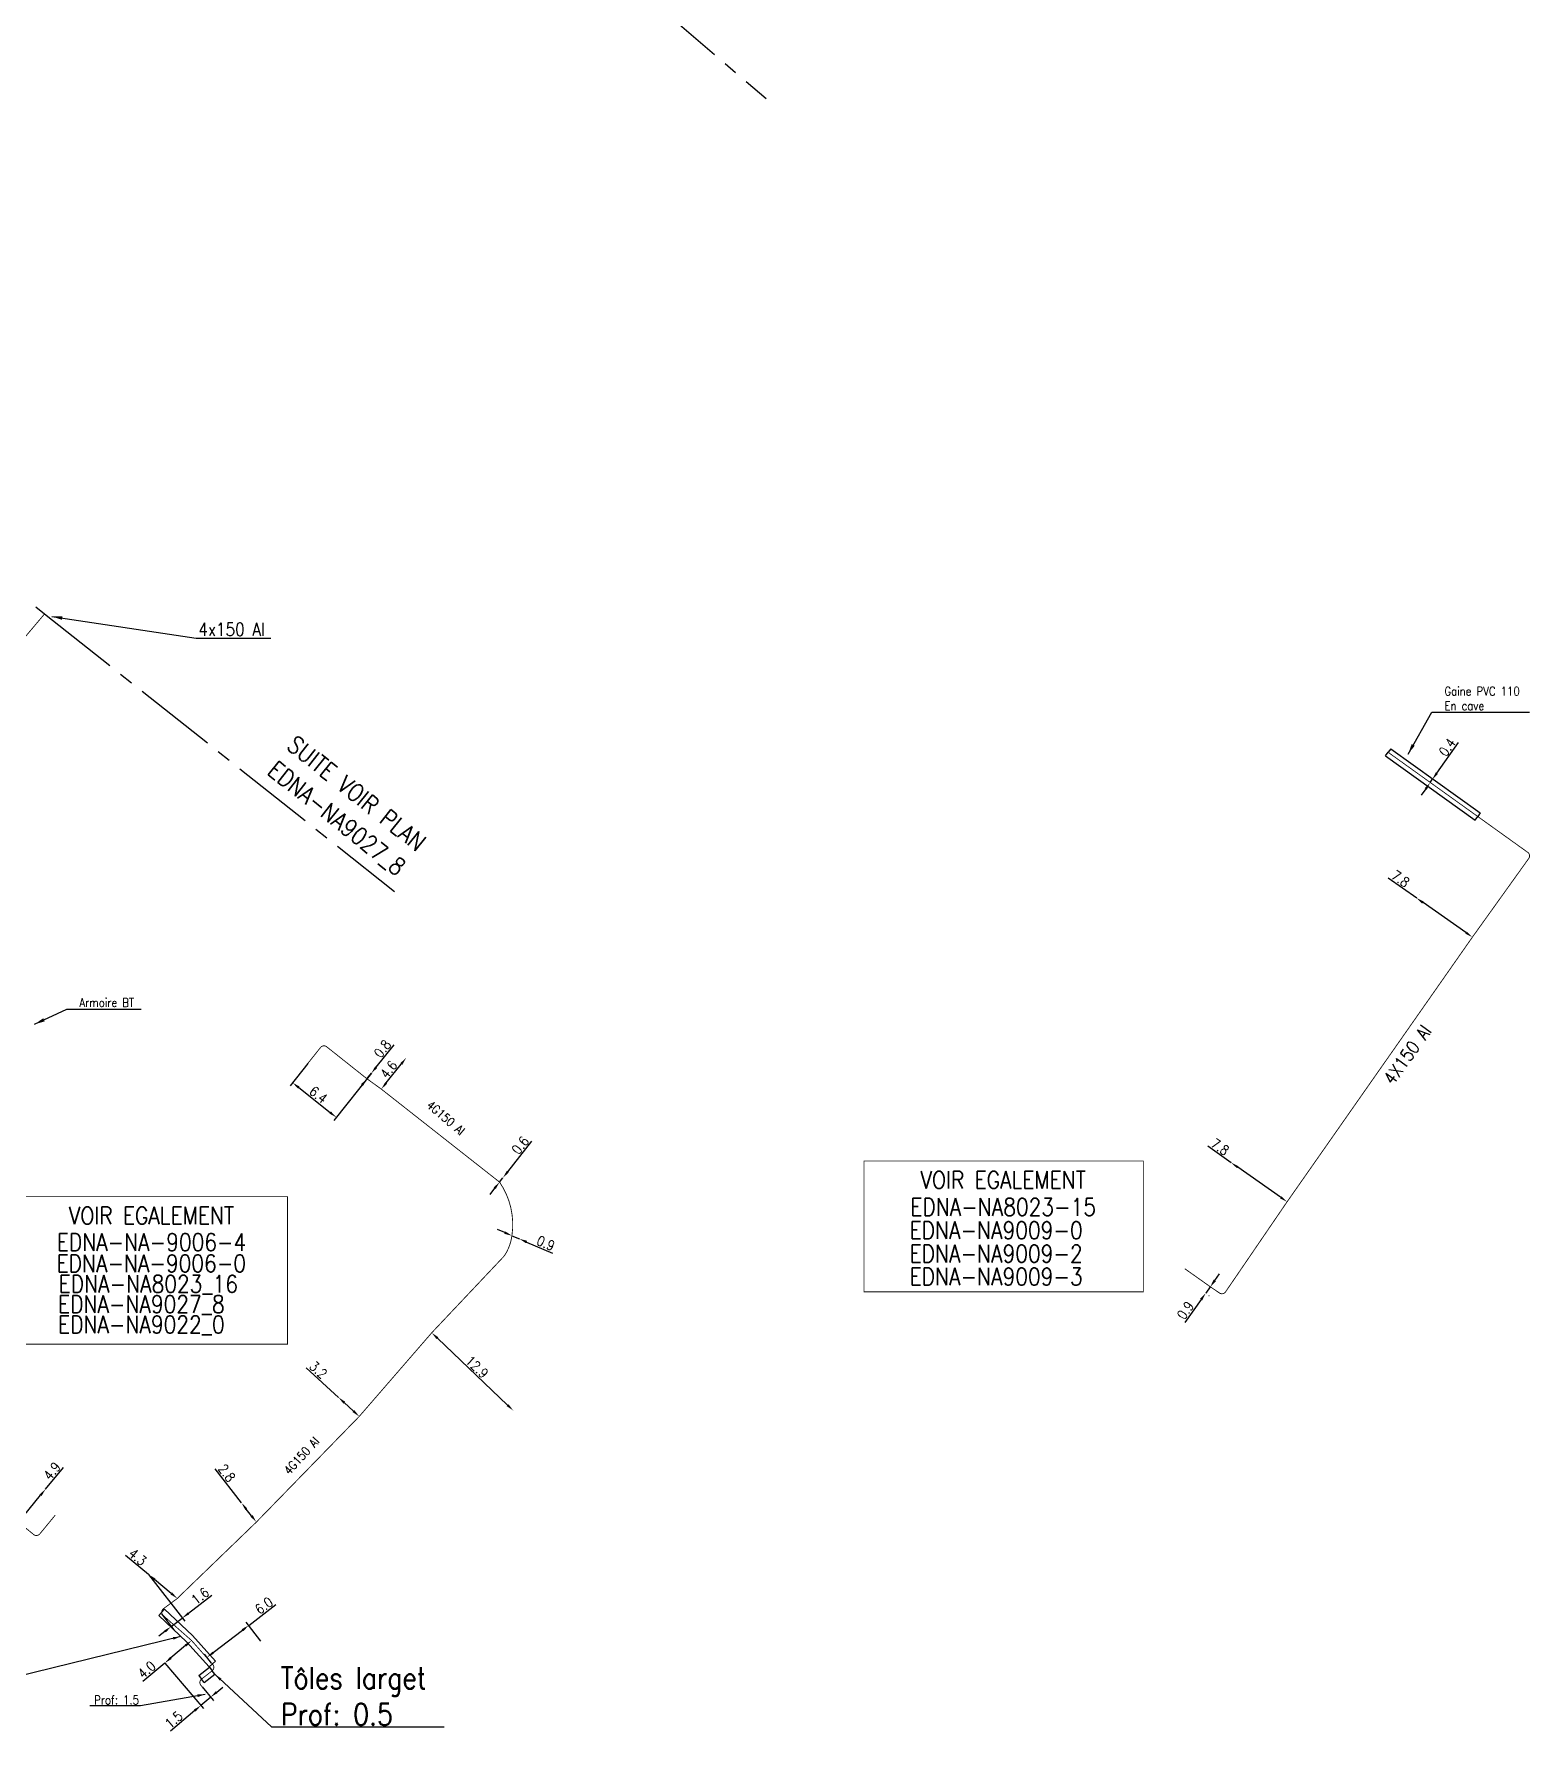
# Model space of a CAD drawing. Header units: millimetres. Extents: x 185001 to 186000, y 126997 to 128000.
# Drawn here: x 185755.8 to 185927.2, y 127600.3 to 127794.8 of the extents above; entities that cross this region are included whole.
import ezdxf
from ezdxf.enums import TextEntityAlignment as Align

# ---------------------------------------------------------------- set-up
doc = ezdxf.new("R2010")
doc.units = ezdxf.units.MM
doc.header["$PDMODE"] = 34
doc.linetypes.add('B_ST_Al', pattern=[2000, 1000, 1000])
doc.linetypes.add('CENTER2', pattern=[28.575, 19.05, -3.175, 3.175, -3.175])
doc.layers.get('Defpoints').update_dxf_attribs({"linetype": 'CONTINUOUS'})
for name, color, linetype in [('B_110', 1, 'CONTINUOUS'), ('B_400', 7, 'CONTINUOUS'), ('B_420', 7, 'CONTINUOUS'), ('B_930', 7, 'CONTINUOUS')]:
    doc.layers.add(name, color=color, linetype=linetype)
doc.styles.get("Standard").update_dxf_attribs({"font": 'romans.shx', "width": 0.85})
doc.dimstyles.get("Standard").update_dxf_attribs({"dimtxt": 1.5, "dimasz": 1.2, "dimexe": 0.625, "dimexo": 0.625, "dimgap": 0.25, "dimtad": 1, "dimdec": 1, "dimzin": 0, "dimdsep": 46, "dimtxsty": 'Standard', "dimcen": -0.5, "dimadec": 0, "dimazin": 0, "dimtfac": 1, "dimtdec": 1, "dimtmove": 0, "dimatfit": 3, "dimfxl": 0, "dimtolj": 1, "dimtzin": 0, "dimarcsym": 0})

# ---------------------------------------------------------------- blocks, each defined once
blk = doc.blocks.new('*D28')
at = {"layer": 'B_110', "color": 0, "linetype": 'Continuous', "lineweight": -2, "transparency": 16777216}
for p, q in [((185916.56, 127710.04), (185919.06, 127713.58)), ((185915.81, 127708.98), (185916.04, 127709.31)), ((185915.29, 127708.25), (185914.77, 127707.51))]:
    blk.add_line(p, q, dxfattribs=at)
at = {"layer": 'B_110', "color": 0, "linetype": 'Continuous', "transparency": 16777216}
for points in [[(185915.17, 127708.33), (185915.41, 127708.16), (185915.81, 127708.98)], [(185916.44, 127710.13), (185916.68, 127709.96), (185916.04, 127709.31)]]:
    blk.add_solid(points, dxfattribs=at)
at = {"layer": 'Defpoints', "color": 0, "linetype": 'Continuous', "transparency": 16777216}
for p in [(185915.81, 127708.98), (185916.04, 127709.31), (185916.04, 127709.31)]:
    blk.add_point(p, dxfattribs=at)
at = {"layer": 'B_110', "color": 0, "linetype": 'Continuous', "transparency": 16777216, "insert": (185917.75, 127713.02), "char_height": 1.125, "attachment_point": 5, "rotation": 54.7338}
blk.add_mtext('\\A1;0.4', dxfattribs=at)
blk = doc.blocks.new('*D29')
at = {"layer": 'B_110', "color": 0, "linetype": 'Continuous', "lineweight": -2, "transparency": 16777216}
for p, q in [((185914.25, 127695.73), (185910.99, 127698.01)), ((185914.52, 127696.12), (185914.52, 127696.12)), ((185919.9, 127691.77), (185914.98, 127695.22)), ((185920.91, 127691.64), (185920.91, 127691.64))]:
    blk.add_line(p, q, dxfattribs=at)
at = {"layer": 'B_110', "color": 0, "linetype": 'Continuous', "transparency": 16777216}
for points in [[(185915.07, 127695.34), (185914.9, 127695.09), (185914.25, 127695.73)], [(185919.99, 127691.9), (185919.81, 127691.65), (185920.64, 127691.26)]]:
    blk.add_solid(points, dxfattribs=at)
at = {"layer": 'Defpoints', "color": 0, "linetype": 'Continuous', "transparency": 16777216}
for p in [(185914.25, 127695.73), (185914.25, 127695.73), (185920.64, 127691.26)]:
    blk.add_point(p, dxfattribs=at)
at = {"layer": 'B_110', "color": 0, "linetype": 'Continuous', "transparency": 16777216, "insert": (185912.4, 127697.94), "char_height": 1.125, "attachment_point": 5, "rotation": 325.0028}
blk.add_mtext('\\A1;7.8', dxfattribs=at)
blk = doc.blocks.new('*D30')
at = {"layer": 'B_110', "color": 0, "linetype": 'Continuous', "lineweight": -2, "transparency": 16777216}
for p, q in [((185893.01, 127665.4), (185890.32, 127667.28)), ((185898.66, 127661.44), (185893.75, 127664.88))]:
    blk.add_line(p, q, dxfattribs=at)
at = {"layer": 'B_110', "color": 0, "linetype": 'Continuous', "transparency": 16777216}
for points in [[(185893.83, 127665), (185893.66, 127664.76), (185893.01, 127665.4)], [(185898.75, 127661.56), (185898.58, 127661.32), (185899.4, 127660.92)]]:
    blk.add_solid(points, dxfattribs=at)
at = {"layer": 'Defpoints', "color": 0, "linetype": 'Continuous', "transparency": 16777216}
for p in [(185893.01, 127665.4), (185893.01, 127665.4), (185899.4, 127660.92)]:
    blk.add_point(p, dxfattribs=at)
at = {"layer": 'B_110', "color": 0, "linetype": 'Continuous', "transparency": 16777216, "insert": (185891.73, 127667.21), "char_height": 1.125, "attachment_point": 5, "rotation": 325.0028}
blk.add_mtext('\\A1;7.8', dxfattribs=at)
blk = doc.blocks.new('*D31')
at = {"layer": 'B_110', "color": 0, "linetype": 'Continuous', "lineweight": -2, "transparency": 16777216}
for p, q in [((185891.12, 127651.92), (185891.64, 127652.65)), ((185890.6, 127651.19), (185890.08, 127650.45)), ((185890.45, 127650.19), (185890.46, 127650.18)), ((185890.97, 127650.92), (185890.98, 127650.91)), ((185889.55, 127649.72), (185887.68, 127647.08))]:
    blk.add_line(p, q, dxfattribs=at)
at = {"layer": 'B_110', "color": 0, "linetype": 'Continuous', "transparency": 16777216}
for points in [[(185889.43, 127649.8), (185889.68, 127649.63), (185890.08, 127650.45)], [(185890.99, 127652.01), (185891.24, 127651.83), (185890.6, 127651.19)]]:
    blk.add_solid(points, dxfattribs=at)
at = {"layer": 'Defpoints', "color": 0, "linetype": 'Continuous', "transparency": 16777216}
for p in [(185890.07, 127650.46), (185890.08, 127650.45), (185890.59, 127651.19)]:
    blk.add_point(p, dxfattribs=at)
at = {"layer": 'B_110', "color": 0, "linetype": 'Continuous', "transparency": 16777216, "insert": (185887.75, 127648.47), "char_height": 1.125, "attachment_point": 5, "rotation": 54.6465}
blk.add_mtext('\\A1;0.9', dxfattribs=at)
blk = doc.blocks.new('*D32')
at = {"layer": 'B_110', "color": 0, "linetype": 'Continuous', "lineweight": -2, "transparency": 16777216}
for p, q in [((185770.8, 127608.06), (185775.21, 127602.83)), ((185776.05, 127604.15), (185774.91, 127603.19)), ((185775.07, 127605.32), (185776.35, 127603.79)), ((185776.74, 127604.73), (185777.43, 127605.31)), ((185774.22, 127602.61), (185771.44, 127600.26))]:
    blk.add_line(p, q, dxfattribs=at)
at = {"layer": 'B_110', "color": 0, "linetype": 'Continuous', "transparency": 16777216}
for points in [[(185776.64, 127604.84), (185776.83, 127604.61), (185776.05, 127604.15)], [(185774.12, 127602.72), (185774.32, 127602.49), (185774.91, 127603.19)]]:
    blk.add_solid(points, dxfattribs=at)
at = {"layer": 'Defpoints', "color": 0, "linetype": 'Continuous', "transparency": 16777216}
for p in [(185770.8, 127608.06), (185775.07, 127605.32), (185774.91, 127603.19)]:
    blk.add_point(p, dxfattribs=at)
at = {"layer": 'B_110', "color": 0, "linetype": 'Continuous', "transparency": 16777216, "insert": (185771.81, 127601.56), "char_height": 1.125, "attachment_point": 5, "rotation": 40.1048}
blk.add_mtext('\\A1;1.5', dxfattribs=at)
blk = doc.blocks.new('*D33')
at = {"layer": 'B_110', "color": 0, "linetype": 'Continuous', "lineweight": -2, "transparency": 16777216}
for p, q in [((185780.41, 127612.37), (185783.53, 127614.76)), ((185776.35, 127609.26), (185779.7, 127611.83)), ((185781.79, 127610.57), (185780.13, 127612.75)), ((185776.14, 127608.06), (185775.35, 127609.09))]:
    blk.add_line(p, q, dxfattribs=at)
at = {"layer": 'B_110', "color": 0, "linetype": 'Continuous', "transparency": 16777216}
for points in [[(185779.61, 127611.95), (185779.79, 127611.71), (185780.41, 127612.37)], [(185776.26, 127609.38), (185776.44, 127609.15), (185775.64, 127608.72)]]:
    blk.add_solid(points, dxfattribs=at)
at = {"layer": 'Defpoints', "color": 0, "linetype": 'Continuous', "transparency": 16777216}
for p in [(185780.41, 127612.37), (185781.79, 127610.57), (185776.14, 127608.06)]:
    blk.add_point(p, dxfattribs=at)
at = {"layer": 'B_110', "color": 0, "linetype": 'Continuous', "transparency": 16777216, "insert": (185782.15, 127614.64), "char_height": 1.125, "attachment_point": 5, "rotation": 37.4289}
blk.add_mtext('\\A1;6.0', dxfattribs=at)
blk = doc.blocks.new('*D34')
at = {"layer": 'B_110', "color": 0, "linetype": 'Continuous', "lineweight": -2, "transparency": 16777216}
for p, q in [((185768.94, 127618.2), (185773.07, 127612.84)), ((185773.5, 127613.76), (185776.19, 127615.83)), ((185770.41, 127613.68), (185771.81, 127611.86)), ((185771.52, 127612.23), (185772.79, 127613.21)), ((185770.81, 127611.68), (185770.1, 127611.13))]:
    blk.add_line(p, q, dxfattribs=at)
at = {"layer": 'B_110', "color": 0, "linetype": 'Continuous', "transparency": 16777216}
for points in [[(185773.41, 127613.87), (185773.59, 127613.64), (185772.79, 127613.21)], [(185770.72, 127611.8), (185770.9, 127611.57), (185771.52, 127612.23)]]:
    blk.add_solid(points, dxfattribs=at)
at = {"layer": 'Defpoints', "color": 0, "linetype": 'Continuous', "transparency": 16777216}
for p in [(185768.94, 127618.2), (185770.41, 127613.68), (185772.79, 127613.21)]:
    blk.add_point(p, dxfattribs=at)
at = {"layer": 'B_110', "color": 0, "linetype": 'Continuous', "transparency": 16777216, "insert": (185774.84, 127615.74), "char_height": 1.125, "attachment_point": 5, "rotation": 37.6235}
blk.add_mtext('\\A1;1.6', dxfattribs=at)
blk = doc.blocks.new('*D35')
at = {"layer": 'B_110', "color": 0, "linetype": 'Continuous', "lineweight": -2, "transparency": 16777216}
for p, q in [((185768.94, 127618.2), (185766.29, 127620.4)), ((185771.54, 127616.04), (185769.63, 127617.63))]:
    blk.add_line(p, q, dxfattribs=at)
at = {"layer": 'B_110', "color": 0, "linetype": 'Continuous', "transparency": 16777216}
for points in [[(185769.72, 127617.74), (185769.53, 127617.51), (185768.94, 127618.2)], [(185771.63, 127616.15), (185771.44, 127615.92), (185772.23, 127615.46)]]:
    blk.add_solid(points, dxfattribs=at)
at = {"layer": 'Defpoints', "color": 0, "linetype": 'Continuous', "transparency": 16777216}
for p in [(185768.94, 127618.2), (185768.94, 127618.2), (185772.23, 127615.46)]:
    blk.add_point(p, dxfattribs=at)
at = {"layer": 'B_110', "color": 0, "linetype": 'Continuous', "transparency": 16777216, "insert": (185767.69, 127620.21), "char_height": 1.125, "attachment_point": 5, "rotation": 320.2617}
blk.add_mtext('\\A1;4.3', dxfattribs=at)
blk = doc.blocks.new('*D36')
at = {"layer": 'B_110', "color": 0, "linetype": 'Continuous', "lineweight": -2, "transparency": 16777216}
for p, q in [((185779.58, 127626.41), (185776.57, 127630.32)), ((185780.73, 127624.93), (185780.13, 127625.7))]:
    blk.add_line(p, q, dxfattribs=at)
at = {"layer": 'B_110', "color": 0, "linetype": 'Continuous', "transparency": 16777216}
for points in [[(185780.25, 127625.79), (185780.02, 127625.6), (185779.58, 127626.41)], [(185780.85, 127625.02), (185780.61, 127624.84), (185781.28, 127624.21)]]:
    blk.add_solid(points, dxfattribs=at)
at = {"layer": 'Defpoints', "color": 0, "linetype": 'Continuous', "transparency": 16777216}
for p in [(185779.58, 127626.41), (185779.58, 127626.41), (185781.28, 127624.21)]:
    blk.add_point(p, dxfattribs=at)
at = {"layer": 'B_110', "color": 0, "linetype": 'Continuous', "transparency": 16777216, "insert": (185777.89, 127629.84), "char_height": 1.125, "attachment_point": 5, "rotation": 307.6235}
blk.add_mtext('\\A1;2.8', dxfattribs=at)
blk = doc.blocks.new('*D37')
at = {"layer": 'B_110', "color": 0, "linetype": 'Continuous', "lineweight": -2, "transparency": 16777216}
for p, q in [((185790.69, 127638.51), (185787, 127641.9)), ((185792.41, 127636.93), (185791.36, 127637.9))]:
    blk.add_line(p, q, dxfattribs=at)
at = {"layer": 'B_110', "color": 0, "linetype": 'Continuous', "transparency": 16777216}
for points in [[(185791.46, 127638.01), (185791.26, 127637.79), (185790.69, 127638.51)], [(185792.51, 127637.04), (185792.31, 127636.82), (185793.08, 127636.32)]]:
    blk.add_solid(points, dxfattribs=at)
at = {"layer": 'Defpoints', "color": 0, "linetype": 'Continuous', "transparency": 16777216}
for p in [(185790.69, 127638.51), (185790.69, 127638.51), (185793.08, 127636.32)]:
    blk.add_point(p, dxfattribs=at)
at = {"layer": 'B_110', "color": 0, "linetype": 'Continuous', "transparency": 16777216, "insert": (185788.39, 127641.65), "char_height": 1.125, "attachment_point": 5, "rotation": 317.441}
blk.add_mtext('\\A1;3.2', dxfattribs=at)
blk = doc.blocks.new('*D38')
at = {"layer": 'B_110', "color": 0, "linetype": 'Continuous', "lineweight": -2, "transparency": 16777216}
blk.add_line((185802.04, 127645.29), (185810.08, 127637.61), dxfattribs=at)
at = {"layer": 'B_110', "color": 0, "linetype": 'Continuous', "transparency": 16777216}
for points in [[(185802.14, 127645.4), (185801.93, 127645.18), (185801.38, 127645.91)], [(185810.18, 127637.72), (185809.97, 127637.5), (185810.73, 127636.99)]]:
    blk.add_solid(points, dxfattribs=at)
at = {"layer": 'Defpoints', "color": 0, "linetype": 'Continuous', "transparency": 16777216}
for p in [(185801.38, 127645.91), (185810.73, 127636.99), (185810.73, 127636.99)]:
    blk.add_point(p, dxfattribs=at)
at = {"layer": 'B_110', "color": 0, "linetype": 'Continuous', "transparency": 16777216, "insert": (185806.57, 127641.99), "char_height": 1.125, "attachment_point": 5, "rotation": 316.3186}
blk.add_mtext('\\A1;12.9', dxfattribs=at)
blk = doc.blocks.new('*D39')
at = {"layer": 'B_110', "color": 0, "linetype": 'Continuous', "lineweight": -2, "transparency": 16777216}
for p, q in [((185809.75, 127657.39), (185808.92, 127657.75)), ((185810.57, 127657.04), (185811.43, 127656.67)), ((185812.25, 127656.31), (185815.22, 127655.03))]:
    blk.add_line(p, q, dxfattribs=at)
at = {"layer": 'B_110', "color": 0, "linetype": 'Continuous', "transparency": 16777216}
for points in [[(185809.81, 127657.53), (185809.69, 127657.25), (185810.57, 127657.04)], [(185812.31, 127656.45), (185812.19, 127656.17), (185811.43, 127656.67)]]:
    blk.add_solid(points, dxfattribs=at)
at = {"layer": 'Defpoints', "color": 0, "linetype": 'Continuous', "transparency": 16777216}
for p in [(185810.57, 127657.04), (185811.43, 127656.67), (185811.43, 127656.67)]:
    blk.add_point(p, dxfattribs=at)
at = {"layer": 'B_110', "color": 0, "linetype": 'Continuous', "transparency": 16777216, "insert": (185814.45, 127656.18), "char_height": 1.125, "attachment_point": 5, "rotation": 336.6972}
blk.add_mtext('\\A1;0.9', dxfattribs=at)
blk = doc.blocks.new('*D40')
at = {"layer": 'B_110', "color": 0, "linetype": 'Continuous', "lineweight": -2, "transparency": 16777216}
for p, q in [((185810.1, 127664.37), (185812.86, 127667.86)), ((185808.59, 127662.47), (185808.03, 127661.77)), ((185809.15, 127663.18), (185809.54, 127663.67))]:
    blk.add_line(p, q, dxfattribs=at)
at = {"layer": 'B_110', "color": 0, "linetype": 'Continuous', "transparency": 16777216}
for points in [[(185809.98, 127664.47), (185810.21, 127664.28), (185809.54, 127663.67)], [(185808.47, 127662.56), (185808.71, 127662.38), (185809.15, 127663.18)]]:
    blk.add_solid(points, dxfattribs=at)
at = {"layer": 'Defpoints', "color": 0, "linetype": 'Continuous', "transparency": 16777216}
for p in [(185809.15, 127663.18), (185809.54, 127663.67), (185809.54, 127663.67)]:
    blk.add_point(p, dxfattribs=at)
at = {"layer": 'B_110', "color": 0, "linetype": 'Continuous', "transparency": 16777216, "insert": (185811.53, 127667.39), "char_height": 1.125, "attachment_point": 5, "rotation": 51.5745}
blk.add_mtext('\\A1;0.6', dxfattribs=at)
blk = doc.blocks.new('*D41')
at = {"layer": 'B_110', "color": 0, "linetype": 'Continuous', "lineweight": -2, "transparency": 16777216}
blk.add_line((185796.16, 127674.54), (185797.88, 127676.7), dxfattribs=at)
at = {"layer": 'B_110', "color": 0, "linetype": 'Continuous', "transparency": 16777216}
for points in [[(185797.77, 127676.8), (185798, 127676.61), (185798.44, 127677.41)], [(185796.05, 127674.63), (185796.28, 127674.45), (185795.6, 127673.84)]]:
    blk.add_solid(points, dxfattribs=at)
at = {"layer": 'Defpoints', "color": 0, "linetype": 'Continuous', "transparency": 16777216}
for p in [(185798.44, 127677.41), (185798.44, 127677.41), (185795.6, 127673.84)]:
    blk.add_point(p, dxfattribs=at)
at = {"layer": 'B_110', "color": 0, "linetype": 'Continuous', "transparency": 16777216, "insert": (185796.44, 127676.09), "char_height": 1.125, "attachment_point": 5, "rotation": 51.53}
blk.add_mtext('\\A1;4.6', dxfattribs=at)
blk = doc.blocks.new('*D42')
at = {"layer": 'B_110', "color": 0, "linetype": 'Continuous', "lineweight": -2, "transparency": 16777216}
for p, q in [((185773.17, 127610.06), (185771.49, 127608.64)), ((185770.8, 127608.06), (185768.29, 127605.95))]:
    blk.add_line(p, q, dxfattribs=at)
at = {"layer": 'B_110', "color": 0, "linetype": 'Continuous', "transparency": 16777216}
for points in [[(185773.08, 127610.18), (185773.27, 127609.95), (185773.86, 127610.64)], [(185771.39, 127608.76), (185771.59, 127608.53), (185770.8, 127608.06)]]:
    blk.add_solid(points, dxfattribs=at)
at = {"layer": 'Defpoints', "color": 0, "linetype": 'Continuous', "transparency": 16777216}
for p in [(185773.86, 127610.64), (185770.8, 127608.06), (185770.8, 127608.06)]:
    blk.add_point(p, dxfattribs=at)
at = {"layer": 'B_110', "color": 0, "linetype": 'Continuous', "transparency": 16777216, "insert": (185768.72, 127607.29), "char_height": 1.125, "attachment_point": 5, "rotation": 40.1048}
blk.add_mtext('\\A1;4.0', dxfattribs=at)
blk = doc.blocks.new('*D43')
at = {"layer": 'B_110', "color": 0, "linetype": 'Continuous', "lineweight": -2, "transparency": 16777216}
for p, q in [((185795.02, 127676.35), (185797.06, 127678.92)), ((185793.96, 127675.02), (185794.46, 127675.65)), ((185794.09, 127675.94), (185794.09, 127675.94)), ((185793.4, 127674.32), (185792.84, 127673.61)), ((185793.6, 127675.31), (185793.6, 127675.31))]:
    blk.add_line(p, q, dxfattribs=at)
at = {"layer": 'B_110', "color": 0, "linetype": 'Continuous', "transparency": 16777216}
for points in [[(185794.9, 127676.45), (185795.14, 127676.26), (185794.46, 127675.65)], [(185793.28, 127674.41), (185793.52, 127674.22), (185793.96, 127675.02)]]:
    blk.add_solid(points, dxfattribs=at)
at = {"layer": 'Defpoints', "color": 0, "linetype": 'Continuous', "transparency": 16777216}
for p in [(185794.46, 127675.65), (185794.46, 127675.65), (185793.96, 127675.02)]:
    blk.add_point(p, dxfattribs=at)
at = {"layer": 'B_110', "color": 0, "linetype": 'Continuous', "transparency": 16777216, "insert": (185795.73, 127678.46), "char_height": 1.125, "attachment_point": 5, "rotation": 51.53}
blk.add_mtext('\\A1;0.8', dxfattribs=at)
blk = doc.blocks.new('*D44')
at = {"layer": 'B_110', "color": 0, "linetype": 'Continuous', "lineweight": -2, "transparency": 16777216}
for p, q in [((185787.18, 127676.78), (185785.14, 127674.21)), ((185794.46, 127675.65), (185790.15, 127670.23)), ((185786.14, 127674.02), (185789.74, 127671.16))]:
    blk.add_line(p, q, dxfattribs=at)
at = {"layer": 'B_110', "color": 0, "linetype": 'Continuous', "transparency": 16777216}
for points in [[(185786.23, 127674.13), (185786.05, 127673.9), (185785.43, 127674.58)], [(185789.83, 127671.27), (185789.65, 127671.04), (185790.45, 127670.6)]]:
    blk.add_solid(points, dxfattribs=at)
at = {"layer": 'Defpoints', "color": 0, "linetype": 'Continuous', "transparency": 16777216}
for p in [(185787.18, 127676.78), (185794.46, 127675.65), (185790.45, 127670.6)]:
    blk.add_point(p, dxfattribs=at)
at = {"layer": 'B_110', "color": 0, "linetype": 'Continuous', "transparency": 16777216, "insert": (185788.39, 127673.19), "char_height": 1.125, "attachment_point": 5, "rotation": 321.53}
blk.add_mtext('\\A1;6.4', dxfattribs=at)
blk = doc.blocks.new('*D359')
at = {"layer": 'B_110', "color": 0, "linetype": 'Continuous', "lineweight": -2, "transparency": 16777216}
for p, q in [((185757.13, 127627.99), (185759.19, 127630.48)), ((185754.58, 127624.91), (185756.56, 127627.3))]:
    blk.add_line(p, q, dxfattribs=at)
at = {"layer": 'B_110', "color": 0, "linetype": 'Continuous', "transparency": 16777216}
for points in [[(185756.44, 127627.39), (185756.67, 127627.2), (185757.13, 127627.99)], [(185754.47, 127625), (185754.7, 127624.81), (185754.01, 127624.21)]]:
    blk.add_solid(points, dxfattribs=at)
at = {"layer": 'Defpoints', "color": 0, "linetype": 'Continuous', "transparency": 16777216}
for p in [(185757.13, 127627.99), (185757.13, 127627.99), (185754.01, 127624.21)]:
    blk.add_point(p, dxfattribs=at)
at = {"layer": 'B_110', "color": 0, "linetype": 'Continuous', "transparency": 16777216, "insert": (185757.87, 127630.06), "char_height": 1.125, "attachment_point": 5, "rotation": 50.4151}
blk.add_mtext('\\A1;4.9', dxfattribs=at)

msp = doc.modelspace()

# ---------------------------------------------------------------- linework, layer by layer
at = {"layer": 'B_110', "linetype": 'B_ST_Al', "const_width": 0.1, "flags": 128}
for points in [[(185752.09, 127723.24), (185752.09, 127723.24, 0.414214), (185752.8, 127723.3), (185757.02, 127728.31)], [(185910.98, 127712.44), (185921.25, 127705.08), (185926.98, 127700.97, -0.414214), (185927.1, 127700.28), (185920.64, 127691.26), (185899.4, 127660.92), (185892.35, 127650.6, -0.414214), (185891.65, 127650.47), (185890.59, 127651.19), (185887.68, 127653.25)], [(185776.44, 127603.69), (185775.07, 127605.32), (185774.91, 127605.53, -0.412412), (185775, 127606.22), (185776.22, 127607.17, 0.432972), (185776.28, 127607.9), (185773.86, 127610.64), (185770.6, 127613.51, -0.477852), (185770.64, 127614.29), (185772.2, 127615.44, 0.033049), (185772.25, 127615.49), (185781.28, 127624.21), (185793.07, 127636.32), (185801.38, 127645.91), (185809.69, 127654.71, 0.113347), (185810.57, 127657.04, 0.18995), (185809.15, 127663.18), (185795.6, 127673.84), (185793.96, 127675.02), (185789.34, 127678.69, 0.414214), (185788.64, 127678.61), (185786.53, 127675.96)], [(185758.23, 127625), (185756.46, 127622.85, -0.412173), (185755.76, 127622.79), (185743.19, 127633.03)]]:
    msp.add_lwpolyline(points, format="xyb", dxfattribs=at)
at = {"layer": 'B_400', "color": 7, "linetype": 'CONTINUOUS'}
for p, q in [((185910.69, 127712.03), (185910.98, 127712.44)), ((185911.27, 127712.85), (185910.98, 127712.44)), ((185911.27, 127712.85), (185921.54, 127705.49)), ((185910.69, 127712.03), (185920.96, 127704.68)), ((185920.96, 127704.68), (185921.25, 127705.08)), ((185921.54, 127705.49), (185921.25, 127705.08)), ((185770.09, 127613.5), (185770.43, 127613.86)), ((185773.26, 127610.5), (185770.09, 127613.5)), ((185770.77, 127614.23), (185770.43, 127613.86)), ((185773.98, 127611.2), (185770.77, 127614.23)), ((185776.61, 127608.29), (185773.98, 127611.2)), ((185775.87, 127607.62), (185773.26, 127610.5)), ((185775.87, 127607.62), (185776.24, 127607.95)), ((185776.61, 127608.29), (185776.24, 127607.95))]:
    msp.add_line(p, q, dxfattribs=at)
at = {"layer": 'B_420', "color": 7, "linetype": 'CONTINUOUS'}
for p, q in [((185774.69, 127606.62), (185775.91, 127607.57)), ((185775.91, 127607.57), (185776.22, 127607.17)), ((185774.69, 127606.62), (185775, 127606.22)), ((185775.3, 127605.83), (185775, 127606.22)), ((185775.3, 127605.83), (185776.52, 127606.78)), ((185776.52, 127606.78), (185776.22, 127607.17))]:
    msp.add_line(p, q, dxfattribs=at)
at = {"layer": 'B_930', "linetype": 'CENTER2', "ltscale": 0.5}
for points in [[(185800.39, 127820.99), (185820.04, 127804.18), (185826.55, 127798.61), (185839.69, 127787.37)], [(185756, 127729.12), (185757.02, 127728.31), (185797.11, 127696.49)]]:
    msp.add_lwpolyline(points, dxfattribs=at)
at = {"layer": 'B_930', "const_width": 0.1}
for points in [[(185850.92, 127665.6), (185882.92, 127665.6), (185882.92, 127650.61), (185850.92, 127650.61)], [(185753.56, 127661.51), (185784.85, 127661.51), (185784.85, 127644.61), (185753.56, 127644.61)]]:
    msp.add_lwpolyline(points, close=True, dxfattribs=at)

# ---------------------------------------------------------------- texts
at = {"layer": 'B_110', "linetype": 'B_ST_Al', "width": 0.85}
for rotation, p in [(319.2505, (185803, 127670.54)), (47.2744, (185786.46, 127631.82))]:
    msp.add_text('4G150 Al', height=1, rotation=rotation, dxfattribs=at).set_placement(p, align=Align.MIDDLE)
at = {"layer": 'B_110', "linetype": 'Continuous'}
for s, insert, char_height, attachment_point in [('4x150 Al', (185774.64, 127726.53), 1.5, 4), ('Armoire BT', (185761, 127683.75), 1, 4), ('Prof: 1.5', (185767.83, 127603.32), 1, 9)]:
    msp.add_mtext(s, dxfattribs=dict(at, insert=insert, char_height=char_height, attachment_point=attachment_point))
at = {"layer": 'B_110', "linetype": 'Continuous', "insert": (185910.32, 127675.07), "char_height": 1.5, "attachment_point": 1, "rotation": 54.4545}
msp.add_mtext('4X150 Al', dxfattribs=at)
at = {"layer": 'B_400', "insert": (185917.43, 127718.61), "char_height": 1, "attachment_point": 4}
msp.add_mtext('Gaine PVC 110\\PEn cave ', dxfattribs=at)
at = {"layer": 'B_420', "insert": (185784.09, 127600.93), "char_height": 2.5, "attachment_point": 7}
msp.add_mtext('Tôles larget\\PProf: 0.5', dxfattribs=at)
at = {"layer": 'B_930', "width": 0.85}
for s, p in [('SUITE VOIR PLAN', (185792.15, 127706.95)), ('EDNA-NA9027_8', (185789.89, 127704.1))]:
    msp.add_text(s, height=2, rotation=321.5607, dxfattribs=at).set_placement(p, align=Align.CENTER)
for s, p in [('VOIR EGALEMENT', (185866.87, 127662.43)), ('VOIR EGALEMENT', (185769.27, 127658.34)), ('EDNA-NA8023-15', (185866.87, 127659.33)), ('EDNA-NA9009-0', (185866.06, 127656.66)), ('EDNA-NA-9006-4', (185769.27, 127655.3)), ('EDNA-NA9009-2', (185866.06, 127653.98)), ('EDNA-NA-9006-0', (185769.25, 127652.86)), ('EDNA-NA8023_16', (185768.91, 127650.51)), ('EDNA-NA9009-3', (185866.06, 127651.35)), ('EDNA-NA9027_8', (185768.11, 127648.19)), ('EDNA-NA9022_0', (185768.11, 127645.86))]:
    msp.add_text(s, height=2, dxfattribs=at).set_placement(p, align=Align.CENTER)

# ---------------------------------------------------------------- dimensions: what is measured, and where the dimension line sits
at = {"layer": 'B_110', "linetype": 'Continuous'}
for base, p1, p2, angle, override, picture, middle, dimtype in [((185916.04, 127709.31), (185915.81, 127708.98), (185916.04, 127709.31), 54.7338, {"dimscale": 0.75, "dimtxt": 1.5}, '*D28', (185918.36, 127712.59), 161), ((185914.25, 127695.73), (185920.64, 127691.26), (185914.25, 127695.73), 145.0028, {"dimscale": 0.75, "dimtxt": 1.5}, '*D29', (185911.97, 127697.33), 161), ((185794.46, 127675.65), (185793.96, 127675.02), (185794.46, 127675.65), 231.53, {"dimscale": 0.75, "dimtxt": 1.5}, '*D43', (185796.32, 127677.99), 160), ((185798.44, 127677.41), (185795.6, 127673.84), (185798.44, 127677.41), 231.53, {"dimscale": 0.75, "dimtxt": 1.5}, '*D41', (185797.02, 127675.62), 160), ((185790.45, 127670.6), (185787.18, 127676.78), (185794.46, 127675.65), 141.53, {"dimscale": 0.75, "dimtxt": 1.5, "dimexo": 0}, '*D44', (185787.93, 127672.6), 160), ((185809.54, 127663.67), (185809.15, 127663.18), (185809.54, 127663.67), 231.5745, {"dimscale": 0.75, "dimtxt": 1.5}, '*D40', (185812.12, 127666.92), 160), ((185893.01, 127665.4), (185899.4, 127660.92), (185893.01, 127665.4), 145.0028, {"dimscale": 0.75, "dimtxt": 1.5}, '*D30', (185891.3, 127666.6), 161), ((185811.43, 127656.67), (185810.57, 127657.04), (185811.43, 127656.67), 156.6972, {"dimscale": 0.75, "dimtxt": 1.5}, '*D39', (185814.15, 127655.49), 160), ((185890.08, 127650.45), (185890.59, 127651.19), (185890.07, 127650.46), 234.6465, {"dimscale": 0.75, "dimtxt": 1.5}, '*D31', (185888.36, 127648.03), 161), ((185810.73, 127636.99), (185801.38, 127645.91), (185810.73, 127636.99), 136.3186, {"dimscale": 0.75, "dimtxt": 1.5}, '*D38', (185806.06, 127641.45), 160), ((185790.69, 127638.51), (185793.08, 127636.32), (185790.69, 127638.51), 317.441, {"dimscale": 0.75, "dimtxt": 1.5}, '*D37', (185787.88, 127641.09), 160), ((185757.13, 127627.99), (185754.01, 127624.21), (185757.13, 127627.99), 230.4151, {"dimscale": 0.75, "dimtxt": 1.5}, '*D359', (185758.45, 127629.58), 160), ((185779.58, 127626.41), (185781.28, 127624.21), (185779.58, 127626.41), 307.6235, {"dimscale": 0.75, "dimtxt": 1.5}, '*D36', (185777.3, 127629.38), 160), ((185768.94, 127618.2), (185772.23, 127615.46), (185768.94, 127618.2), 320.2617, {"dimscale": 0.75, "dimtxt": 1.5}, '*D35', (185767.21, 127619.64), 160), ((185772.79, 127613.21), (185770.41, 127613.68), (185768.94, 127618.2), 217.6235, {"dimscale": 0.75, "dimtxt": 1.5, "dimexo": 0}, '*D34', (185775.3, 127615.14), 160), ((185780.41, 127612.37), (185776.14, 127608.06), (185781.79, 127610.57), 217.4289, {"dimscale": 0.75, "dimtxt": 1.5, "dimexo": 0}, '*D33', (185782.6, 127614.05), 160), ((185770.8, 127608.06), (185773.86, 127610.64), (185770.8, 127608.06), 40.1048, {"dimscale": 0.75, "dimtxt": 1.5}, '*D42', (185769.2, 127606.72), 160), ((185774.91, 127603.19), (185775.07, 127605.32), (185770.8, 127608.06), 40.1048, {"dimscale": 0.75, "dimtxt": 1.5, "dimexo": 0}, '*D32', (185772.29, 127600.98), 160)]:
    dim = msp.add_linear_dim(base=base, p1=p1, p2=p2, angle=angle, dimstyle='Standard', override=override, dxfattribs=at)
    dim.commit()
    dim.dimension.update_dxf_attribs({"geometry": picture, "text_midpoint": middle, "dimtype": dimtype})

# ---------------------------------------------------------------- leaders
at = {"layer": 'B_110', "linetype": 'Continuous', "annotation_type": 0, "has_hookline": 1, "hookline_direction": 0}
for points, text_width in [([(185757.85, 127728), (185774.39, 127725.53)], 8.32), ([(185755.86, 127681.27), (185759.55, 127683), (185760.75, 127683)], 7.08)]:
    msp.add_leader(points, dimstyle='Standard', dxfattribs=dict(at, text_width=text_width))
at = {"layer": 'B_110', "linetype": 'Continuous', "annotation_type": 0, "has_hookline": 1, "hookline_direction": 1, "text_width": 5.63}
msp.add_leader([(185775.43, 127604.47), (185768.02, 127603.14)], dimstyle='Standard', override={"dimscale": 0.75}, dxfattribs=at)
at = {"layer": 'B_400', "annotation_type": 0, "has_hookline": 1, "hookline_direction": 0, "text_width": 9.75}
msp.add_leader([(185913.26, 127712.24), (185915.98, 127717.03), (185917.18, 127717.03)], dimstyle='Standard', dxfattribs=at)
at = {"layer": 'B_400', "annotation_type": 0, "has_hookline": 1, "hookline_direction": 1, "text_width": 9.75}
msp.add_leader([(185772.63, 127611.1), (185749.32, 127605.4)], dimstyle='Standard', override={"dimscale": 0.75}, dxfattribs=at)
at = {"layer": 'B_420', "annotation_type": 0, "has_hookline": 1, "hookline_direction": 0, "text_width": 18.72}
msp.add_leader([(185776.52, 127606.78), (185783, 127600.74), (185783.9, 127600.74)], dimstyle='Standard', override={"dimscale": 0.75}, dxfattribs=at)

doc.saveas('drawing.dxf')
